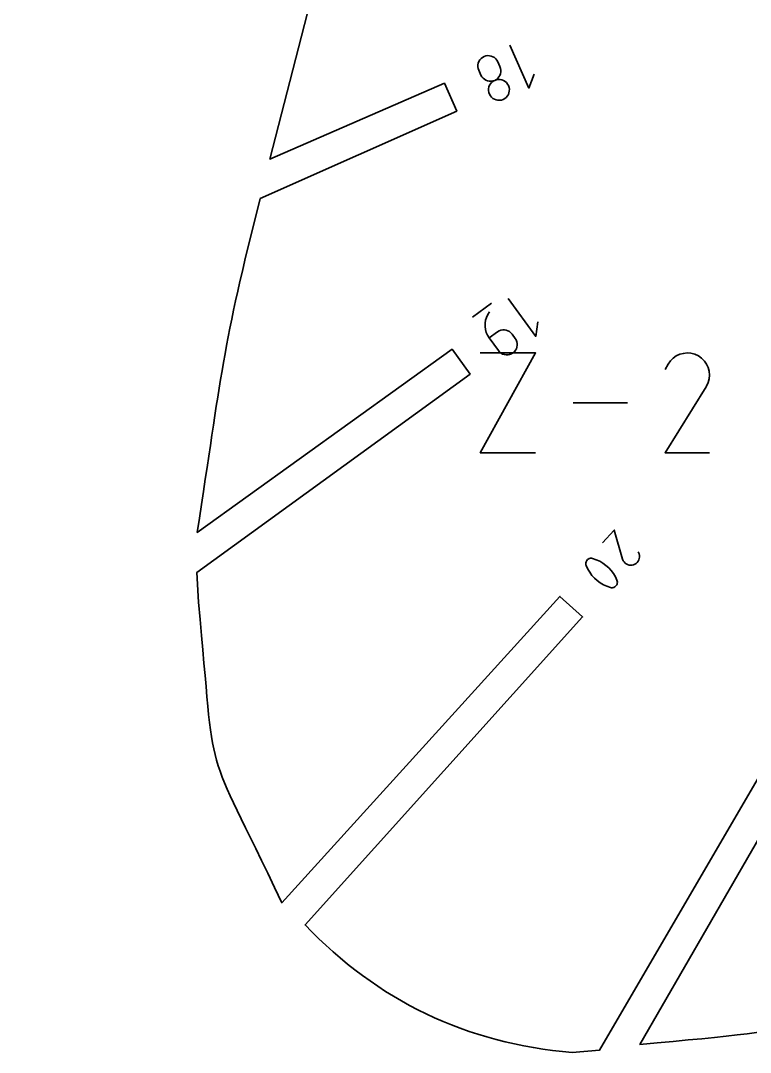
# Model space of a CAD drawing. Header units: centimetres. Extents: x -100 to 52, y -49 to 45.
# Drawn here: x -100.07 to -92.91, y -49.43 to -39.31 of the extents above; entities that cross this region are included whole.
import ezdxf

# ---------------------------------------------------------------- set-up
doc = ezdxf.new("R2010")
doc.units = ezdxf.units.CM
doc.header["$MEASUREMENT"] = 0
doc.layers.add('layer 1', color=7, linetype='Continuous')

msp = doc.modelspace()

# ---------------------------------------------------------------- linework, layer by layer
at = {"layer": 'layer 1', "color": 250, "lineweight": 35}
for points, knots in [([(-98.32449, -45.01341), (-98.14622, -46.89817), (-98.30317, -46.27806), (-97.5075, -47.96253), (-97.5075, -47.96253), (-97.5075, -47.96253), (-94.78033, -44.95611), (-94.78033, -44.95611), (-94.78033, -44.95611), (-94.78033, -44.95611), (-94.55739, -45.15685), (-94.55739, -45.15685), (-94.55739, -45.15685), (-94.55739, -45.15685), (-97.27865, -48.17912), (-97.27865, -48.17912), (-97.27865, -48.17912), (-96.57013, -48.92126), (-95.69741, -49.3459), (-94.65886, -49.42972), (-94.65886, -49.42972), (-94.65886, -49.42972), (-94.3921, -49.40789), (-94.3921, -49.40789), (-94.3921, -49.40789), (-94.3921, -49.40789), (-92.50371, -46.16712), (-92.50371, -46.16712), (-92.50371, -46.16712), (-92.50371, -46.16712), (-92.2439, -46.31712), (-92.2439, -46.31712), (-92.2439, -46.31712), (-92.2439, -46.31712), (-93.9956, -49.35115), (-93.9956, -49.35115), (-93.9956, -49.35115), (-92.11552, -49.18368), (-92.53012, -49.20496), (-90.65973, -48.51938), (-90.65973, -48.51938), (-90.65973, -48.51938), (-89.85176, -46.08125), (-89.85176, -46.08125), (-89.85176, -46.08125), (-89.85176, -46.08125), (-89.56644, -46.17395), (-89.56644, -46.17395), (-89.56644, -46.17395), (-89.56644, -46.17395), (-90.2749, -48.35436), (-90.2749, -48.35436), (-90.2749, -48.35436), (-89.31439, -47.93841), (-88.66828, -47.64273), (-87.72387, -47.19032), (-87.72387, -47.19032), (-87.72387, -47.19032), (-87.54231, -45.60642), (-87.54231, -45.60642), (-87.54231, -45.60642), (-87.54231, -45.60642), (-87.24395, -45.63778), (-87.24395, -45.63778), (-87.24395, -45.63778), (-87.24395, -45.63778), (-87.38781, -47.00646), (-87.38781, -47.00646), (-87.38781, -47.00646), (-87.38781, -47.00646), (-85.45097, -46.10153), (-85.45097, -46.10153), (-85.45097, -46.10153), (-85.45097, -46.10153), (-85.53698, -45.13965), (-85.53698, -45.13965), (-85.53698, -45.13965), (-85.53698, -45.13965), (-85.23863, -45.10829), (-85.23863, -45.10829), (-85.23863, -45.10829), (-85.23863, -45.10829), (-85.1295, -46.1466), (-85.1295, -46.1466), (-85.1295, -46.1466), (-84.36683, -46.36461), (-83.76905, -46.52599), (-83.00022, -46.72081), (-83.00022, -46.72081), (-83.00022, -46.72081), (-83.43476, -45.33492), (-83.43476, -45.33492), (-83.43476, -45.33492), (-83.43476, -45.33492), (-83.14944, -45.24222), (-83.14944, -45.24222), (-83.14944, -45.24222), (-83.14944, -45.24222), (-82.64101, -46.807), (-82.64101, -46.807), (-82.64101, -46.807), (-81.8389, -47.01183), (-80.58423, -47.36363), (-79.81954, -47.49917), (-79.81954, -47.49917), (-79.81954, -47.49917), (-81.01902, -45.39161), (-81.01902, -45.39161), (-81.01902, -45.39161), (-81.01902, -45.39161), (-80.75921, -45.24161), (-80.75921, -45.24161), (-80.75921, -45.24161), (-80.75921, -45.24161), (-79.41775, -47.56509), (-79.41775, -47.56509), (-79.41775, -47.56509), (-77.27215, -47.89839), (-77.9686, -47.86772), (-75.92458, -47.67439), (-75.92458, -47.67439), (-75.92458, -47.67439), (-78.3547, -44.95305), (-78.3547, -44.95305), (-78.3547, -44.95305), (-78.3547, -44.95305), (-78.13176, -44.75231), (-78.13176, -44.75231), (-78.13176, -44.75231), (-78.13176, -44.75231), (-75.57546, -47.59137), (-75.57546, -47.59137), (-75.57546, -47.59137), (-74.98493, -47.35057), (-74.32027, -47.13446), (-73.90704, -46.64128), (-73.90704, -46.64128), (-73.71676, -46.41418), (-73.21806, -45.89179), (-73.14924, -45.63858), (-73.14924, -45.63858), (-73.14924, -45.63858), (-76.44042, -43.22885), (-76.44042, -43.22885), (-76.44042, -43.22885), (-76.44042, -43.22885), (-76.26408, -42.98615), (-76.26408, -42.98615), (-76.26408, -42.98615), (-76.26408, -42.98615), (-73.0784, -45.30068), (-73.0784, -45.30068), (-73.0784, -45.30068), (-72.77369, -44.14972), (-72.65976, -43.50874), (-72.96697, -42.11186), (-72.96697, -42.11186), (-72.96697, -42.11186), (-73.02047, -41.955), (-73.02047, -41.955), (-73.02047, -41.955), (-73.02047, -41.955), (-75.95331, -40.63279), (-75.95331, -40.63279), (-75.95331, -40.63279), (-75.95331, -40.63279), (-75.83129, -40.35873), (-75.83129, -40.35873), (-75.83129, -40.35873), (-75.83129, -40.35873), (-73.18553, -41.53669), (-73.18553, -41.53669), (-73.18553, -41.53669), (-73.67718, -40.1457), (-73.75631, -39.88502), (-74.35716, -38.55421), (-74.35716, -38.55421), (-74.35716, -38.55421), (-76.35113, -38.11504), (-76.35113, -38.11504), (-76.35113, -38.11504), (-76.35113, -38.11504), (-76.28875, -37.8216), (-76.28875, -37.8216), (-76.28875, -37.8216), (-76.28875, -37.8216), (-74.55269, -38.19061), (-74.55269, -38.19061), (-74.55269, -38.19061), (-74.55269, -38.19061), (-75.57954, -35.99833), (-75.57954, -35.99833), (-75.57954, -35.99833), (-75.57954, -35.99833), (-76.83713, -35.98333), (-76.83713, -35.98333), (-76.83713, -35.98333), (-76.83713, -35.98333), (-76.83713, -35.68333), (-76.83713, -35.68333), (-76.83713, -35.68333), (-76.83713, -35.68333), (-75.75262, -35.68333), (-75.75262, -35.68333), (-75.75262, -35.68333), (-76.21647, -34.65628), (-76.18662, -35.11856), (-75.809, -33.75842), (-75.809, -33.75842), (-75.809, -33.75842), (-76.94734, -33.98504), (-76.94734, -33.98504), (-76.94734, -33.98504), (-76.94734, -33.98504), (-77.00971, -33.6916), (-77.00971, -33.6916), (-77.00971, -33.6916), (-77.00971, -33.6916), (-75.72437, -33.41839), (-75.72437, -33.41839), (-75.72437, -33.41839), (-75.72437, -33.41839), (-75.10471, -31.00086), (-75.10471, -31.00086), (-75.10471, -31.00086), (-75.10471, -31.00086), (-76.8151, -31.74595), (-76.8151, -31.74595), (-76.8151, -31.74595), (-76.8151, -31.74595), (-76.93712, -31.47189), (-76.93712, -31.47189), (-76.93712, -31.47189), (-76.93712, -31.47189), (-75.00914, -30.61349), (-75.00914, -30.61349), (-75.00914, -30.61349), (-74.6369, -29.15991), (-74.62801, -28.87267), (-74.39184, -27.33879), (-74.39184, -27.33879), (-74.39184, -27.33879), (-76.89022, -29.13542), (-76.89022, -29.13542), (-76.89022, -29.13542), (-76.89022, -29.13542), (-77.06656, -28.89272), (-77.06656, -28.89272), (-77.06656, -28.89272), (-77.06656, -28.89272), (-74.38786, -26.94653), (-74.38786, -26.94653), (-74.38786, -26.94653), (-74.4967, -24.97972), (-74.46262, -25.30984), (-75.22108, -23.70413), (-75.22108, -23.70413), (-75.22108, -23.70413), (-77.94826, -26.71055), (-77.94826, -26.71055), (-77.94826, -26.71055), (-77.94826, -26.71055), (-78.1712, -26.50981), (-78.1712, -26.50981), (-78.1712, -26.50981), (-78.1712, -26.50981), (-75.44994, -23.48754), (-75.44994, -23.48754), (-75.44994, -23.48754), (-76.15839, -22.7454), (-77.03124, -22.32075), (-78.06972, -22.23694), (-78.06972, -22.23694), (-78.06972, -22.23694), (-78.33649, -22.25877), (-78.33649, -22.25877), (-78.33649, -22.25877), (-78.33649, -22.25877), (-80.22487, -25.49954), (-80.22487, -25.49954), (-80.22487, -25.49954), (-80.22487, -25.49954), (-80.48468, -25.34954), (-80.48468, -25.34954), (-80.48468, -25.34954), (-80.48468, -25.34954), (-78.73298, -22.31551), (-78.73298, -22.31551), (-78.73298, -22.31551), (-80.61306, -22.48298), (-80.19846, -22.4617), (-82.06885, -23.14728), (-82.06885, -23.14728), (-82.06885, -23.14728), (-82.87682, -25.58541), (-82.87682, -25.58541), (-82.87682, -25.58541), (-82.87682, -25.58541), (-83.16214, -25.4927), (-83.16214, -25.4927), (-83.16214, -25.4927), (-83.16214, -25.4927), (-82.45368, -23.31229), (-82.45368, -23.31229), (-82.45368, -23.31229), (-83.41412, -23.72822), (-84.06036, -24.02396), (-85.00471, -24.47633), (-85.00471, -24.47633), (-85.00471, -24.47633), (-85.18627, -26.06024), (-85.18627, -26.06024), (-85.18627, -26.06024), (-85.18627, -26.06024), (-85.48463, -26.02889), (-85.48463, -26.02889), (-85.48463, -26.02889), (-85.48463, -26.02889), (-85.34077, -24.6602), (-85.34077, -24.6602), (-85.34077, -24.6602), (-85.34077, -24.6602), (-87.27761, -25.56512), (-87.27761, -25.56512), (-87.27761, -25.56512), (-87.27761, -25.56512), (-87.1916, -26.52701), (-87.1916, -26.52701), (-87.1916, -26.52701), (-87.1916, -26.52701), (-87.48996, -26.55837), (-87.48996, -26.55837), (-87.48996, -26.55837), (-87.48996, -26.55837), (-87.59909, -25.52006), (-87.59909, -25.52006), (-87.59909, -25.52006), (-88.36174, -25.30205), (-88.95954, -25.14067), (-89.72836, -24.94585), (-89.72836, -24.94585), (-89.72836, -24.94585), (-89.29382, -26.33174), (-89.29382, -26.33174), (-89.29382, -26.33174), (-89.29382, -26.33174), (-89.57914, -26.42444), (-89.57914, -26.42444), (-89.57914, -26.42444), (-89.57914, -26.42444), (-90.08757, -24.85966), (-90.08757, -24.85966), (-90.08757, -24.85966), (-90.88961, -24.65484), (-92.14445, -24.30299), (-92.90904, -24.16749), (-92.90904, -24.16749), (-92.90904, -24.16749), (-91.70956, -26.27505), (-91.70956, -26.27505), (-91.70956, -26.27505), (-91.70956, -26.27505), (-91.96937, -26.42505), (-91.96937, -26.42505), (-91.96937, -26.42505), (-91.96937, -26.42505), (-93.31083, -24.10156), (-93.31083, -24.10156), (-93.31083, -24.10156), (-95.45642, -23.76828), (-94.75998, -23.79894), (-96.804, -23.99227), (-96.804, -23.99227), (-96.804, -23.99227), (-94.37388, -26.7136), (-94.37388, -26.7136), (-94.37388, -26.7136), (-94.37388, -26.7136), (-94.59683, -26.91434), (-94.59683, -26.91434), (-94.59683, -26.91434), (-94.59683, -26.91434), (-97.15312, -24.07529), (-97.15312, -24.07529), (-97.15312, -24.07529), (-97.74366, -24.31608), (-98.40831, -24.5322), (-98.82154, -25.02538), (-98.82154, -25.02538), (-99.01181, -25.25246), (-99.51055, -25.77489), (-99.57934, -26.02808), (-99.57934, -26.02808), (-99.57934, -26.02808), (-96.28816, -28.4378), (-96.28816, -28.4378), (-96.28816, -28.4378), (-96.28816, -28.4378), (-96.4645, -28.68051), (-96.4645, -28.68051), (-96.4645, -28.68051), (-96.4645, -28.68051), (-99.65018, -26.36598), (-99.65018, -26.36598), (-99.65018, -26.36598), (-99.95492, -27.51701), (-100.06881, -28.15778), (-99.76161, -29.5548), (-99.76161, -29.5548), (-99.76161, -29.5548), (-99.70812, -29.71166), (-99.70812, -29.71166), (-99.70812, -29.71166), (-99.70812, -29.71166), (-96.77528, -31.03386), (-96.77528, -31.03386), (-96.77528, -31.03386), (-96.77528, -31.03386), (-96.8973, -31.30793), (-96.8973, -31.30793), (-96.8973, -31.30793), (-96.8973, -31.30793), (-99.54305, -30.12996), (-99.54305, -30.12996), (-99.54305, -30.12996), (-99.0514, -31.52096), (-98.97227, -31.78163), (-98.37142, -33.11245), (-98.37142, -33.11245), (-98.37142, -33.11245), (-96.37745, -33.55161), (-96.37745, -33.55161), (-96.37745, -33.55161), (-96.37745, -33.55161), (-96.43983, -33.84506), (-96.43983, -33.84506), (-96.43983, -33.84506), (-96.43983, -33.84506), (-98.17589, -33.47605), (-98.17589, -33.47605), (-98.17589, -33.47605), (-98.17589, -33.47605), (-97.14905, -35.66833), (-97.14905, -35.66833), (-97.14905, -35.66833), (-97.14905, -35.66833), (-95.89145, -35.68333), (-95.89145, -35.68333), (-95.89145, -35.68333), (-95.89145, -35.68333), (-95.89145, -35.98333), (-95.89145, -35.98333), (-95.89145, -35.98333), (-95.89145, -35.98333), (-96.97597, -35.98333), (-96.97597, -35.98333), (-96.97597, -35.98333), (-96.5121, -37.01038), (-96.54196, -36.5481), (-96.91958, -37.90824), (-96.91958, -37.90824), (-96.91958, -37.90824), (-95.78124, -37.68161), (-95.78124, -37.68161), (-95.78124, -37.68161), (-95.78124, -37.68161), (-95.71887, -37.97506), (-95.71887, -37.97506), (-95.71887, -37.97506), (-95.71887, -37.97506), (-97.00422, -38.24827), (-97.00422, -38.24827), (-97.00422, -38.24827), (-97.00422, -38.24827), (-97.62387, -40.6658), (-97.62387, -40.6658), (-97.62387, -40.6658), (-97.62387, -40.6658), (-95.91348, -39.9207), (-95.91348, -39.9207), (-95.91348, -39.9207), (-95.91348, -39.9207), (-95.79146, -40.19477), (-95.79146, -40.19477), (-95.79146, -40.19477), (-95.79146, -40.19477), (-97.71944, -41.05316), (-97.71944, -41.05316), (-97.71944, -41.05316), (-98.09169, -42.50674), (-98.10057, -42.79398), (-98.33674, -44.32787), (-98.33674, -44.32787), (-98.33674, -44.32787), (-95.83837, -42.53124), (-95.83837, -42.53124), (-95.83837, -42.53124), (-95.83837, -42.53124), (-95.66203, -42.77394), (-95.66203, -42.77394), (-95.66203, -42.77394), (-95.66203, -42.77394), (-98.34072, -44.72012), (-98.34072, -44.72012), (-98.34072, -44.72012), (-98.34072, -44.72012), (-98.32449, -45.01341), (-98.32449, -45.01341)], [0, 0, 0, 0, 0.0078125, 0.0078125, 0.0078125, 0.0078125, 0.015625, 0.015625, 0.015625, 0.015625, 0.0234375, 0.0234375, 0.0234375, 0.0234375, 0.03125, 0.03125, 0.03125, 0.03125, 0.0390625, 0.0390625, 0.0390625, 0.0390625, 0.046875, 0.046875, 0.046875, 0.046875, 0.0546875, 0.0546875, 0.0546875, 0.0546875, 0.0625, 0.0625, 0.0625, 0.0625, 0.0703125, 0.0703125, 0.0703125, 0.0703125, 0.078125, 0.078125, 0.078125, 0.078125, 0.0859375, 0.0859375, 0.0859375, 0.0859375, 0.09375, 0.09375, 0.09375, 0.09375, 0.1015625, 0.1015625, 0.1015625, 0.1015625, 0.109375, 0.109375, 0.109375, 0.109375, 0.1171875, 0.1171875, 0.1171875, 0.1171875, 0.125, 0.125, 0.125, 0.125, 0.1328125, 0.1328125, 0.1328125, 0.1328125, 0.140625, 0.140625, 0.140625, 0.140625, 0.1484375, 0.1484375, 0.1484375, 0.1484375, 0.15625, 0.15625, 0.15625, 0.15625, 0.1640625, 0.1640625, 0.1640625, 0.1640625, 0.171875, 0.171875, 0.171875, 0.171875, 0.1796875, 0.1796875, 0.1796875, 0.1796875, 0.1875, 0.1875, 0.1875, 0.1875, 0.1953125, 0.1953125, 0.1953125, 0.1953125, 0.203125, 0.203125, 0.203125, 0.203125, 0.2109375, 0.2109375, 0.2109375, 0.2109375, 0.21875, 0.21875, 0.21875, 0.21875, 0.2265625, 0.2265625, 0.2265625, 0.2265625, 0.234375, 0.234375, 0.234375, 0.234375, 0.2421875, 0.2421875, 0.2421875, 0.2421875, 0.25, 0.25, 0.25, 0.25, 0.2578125, 0.2578125, 0.2578125, 0.2578125, 0.265625, 0.265625, 0.265625, 0.265625, 0.2734375, 0.2734375, 0.2734375, 0.2734375, 0.28125, 0.28125, 0.28125, 0.28125, 0.2890625, 0.2890625, 0.2890625, 0.2890625, 0.296875, 0.296875, 0.296875, 0.296875, 0.3046875, 0.3046875, 0.3046875, 0.3046875, 0.3125, 0.3125, 0.3125, 0.3125, 0.3203125, 0.3203125, 0.3203125, 0.3203125, 0.328125, 0.328125, 0.328125, 0.328125, 0.3359375, 0.3359375, 0.3359375, 0.3359375, 0.34375, 0.34375, 0.34375, 0.34375, 0.3515625, 0.3515625, 0.3515625, 0.3515625, 0.359375, 0.359375, 0.359375, 0.359375, 0.3671875, 0.3671875, 0.3671875, 0.3671875, 0.375, 0.375, 0.375, 0.375, 0.3828125, 0.3828125, 0.3828125, 0.3828125, 0.390625, 0.390625, 0.390625, 0.390625, 0.3984375, 0.3984375, 0.3984375, 0.3984375, 0.40625, 0.40625, 0.40625, 0.40625, 0.4140625, 0.4140625, 0.4140625, 0.4140625, 0.421875, 0.421875, 0.421875, 0.421875, 0.4296875, 0.4296875, 0.4296875, 0.4296875, 0.4375, 0.4375, 0.4375, 0.4375, 0.4453125, 0.4453125, 0.4453125, 0.4453125, 0.453125, 0.453125, 0.453125, 0.453125, 0.4609375, 0.4609375, 0.4609375, 0.4609375, 0.46875, 0.46875, 0.46875, 0.46875, 0.4765625, 0.4765625, 0.4765625, 0.4765625, 0.484375, 0.484375, 0.484375, 0.484375, 0.4921875, 0.4921875, 0.4921875, 0.4921875, 0.5, 0.5, 0.5, 0.5, 0.5078125, 0.5078125, 0.5078125, 0.5078125, 0.515625, 0.515625, 0.515625, 0.515625, 0.5234375, 0.5234375, 0.5234375, 0.5234375, 0.53125, 0.53125, 0.53125, 0.53125, 0.5390625, 0.5390625, 0.5390625, 0.5390625, 0.546875, 0.546875, 0.546875, 0.546875, 0.5546875, 0.5546875, 0.5546875, 0.5546875, 0.5625, 0.5625, 0.5625, 0.5625, 0.5703125, 0.5703125, 0.5703125, 0.5703125, 0.578125, 0.578125, 0.578125, 0.578125, 0.5859375, 0.5859375, 0.5859375, 0.5859375, 0.59375, 0.59375, 0.59375, 0.59375, 0.6015625, 0.6015625, 0.6015625, 0.6015625, 0.609375, 0.609375, 0.609375, 0.609375, 0.6171875, 0.6171875, 0.6171875, 0.6171875, 0.625, 0.625, 0.625, 0.625, 0.6328125, 0.6328125, 0.6328125, 0.6328125, 0.640625, 0.640625, 0.640625, 0.640625, 0.6484375, 0.6484375, 0.6484375, 0.6484375, 0.65625, 0.65625, 0.65625, 0.65625, 0.6640625, 0.6640625, 0.6640625, 0.6640625, 0.671875, 0.671875, 0.671875, 0.671875, 0.6796875, 0.6796875, 0.6796875, 0.6796875, 0.6875, 0.6875, 0.6875, 0.6875, 0.6953125, 0.6953125, 0.6953125, 0.6953125, 0.703125, 0.703125, 0.703125, 0.703125, 0.7109375, 0.7109375, 0.7109375, 0.7109375, 0.71875, 0.71875, 0.71875, 0.71875, 0.7265625, 0.7265625, 0.7265625, 0.7265625, 0.734375, 0.734375, 0.734375, 0.734375, 0.7421875, 0.7421875, 0.7421875, 0.7421875, 0.75, 0.75, 0.75, 0.75, 0.7578125, 0.7578125, 0.7578125, 0.7578125, 0.765625, 0.765625, 0.765625, 0.765625, 0.7734375, 0.7734375, 0.7734375, 0.7734375, 0.78125, 0.78125, 0.78125, 0.78125, 0.7890625, 0.7890625, 0.7890625, 0.7890625, 0.796875, 0.796875, 0.796875, 0.796875, 0.8046875, 0.8046875, 0.8046875, 0.8046875, 0.8125, 0.8125, 0.8125, 0.8125, 0.8203125, 0.8203125, 0.8203125, 0.8203125, 0.828125, 0.828125, 0.828125, 0.828125, 0.8359375, 0.8359375, 0.8359375, 0.8359375, 0.84375, 0.84375, 0.84375, 0.84375, 0.8515625, 0.8515625, 0.8515625, 0.8515625, 0.859375, 0.859375, 0.859375, 0.859375, 0.8671875, 0.8671875, 0.8671875, 0.8671875, 0.875, 0.875, 0.875, 0.875, 0.8828125, 0.8828125, 0.8828125, 0.8828125, 0.890625, 0.890625, 0.890625, 0.890625, 0.8984375, 0.8984375, 0.8984375, 0.8984375, 0.90625, 0.90625, 0.90625, 0.90625, 0.9140625, 0.9140625, 0.9140625, 0.9140625, 0.921875, 0.921875, 0.921875, 0.921875, 0.9296875, 0.9296875, 0.9296875, 0.9296875, 0.9375, 0.9375, 0.9375, 0.9375, 0.9453125, 0.9453125, 0.9453125, 0.9453125, 0.953125, 0.953125, 0.953125, 0.953125, 0.9609375, 0.9609375, 0.9609375, 0.9609375, 0.96875, 0.96875, 0.96875, 0.96875, 0.9765625, 0.9765625, 0.9765625, 0.9765625, 0.984375, 0.984375, 0.984375, 0.984375, 1, 1, 1, 1]), ([(-95.27239, -39.54721), (-95.27239, -39.54721), (-95.08492, -39.96826), (-95.08492, -39.96826), (-95.08492, -39.96826), (-95.08492, -39.96826), (-95.033, -39.83296), (-95.033, -39.83296)], [0, 0, 0, 0, 0.33333333, 0.33333333, 0.33333333, 0.33333333, 1, 1, 1, 1]), ([(-95.38871, -39.71086), (-95.38871, -39.71086), (-95.3977, -39.69472), (-95.3977, -39.69472), (-95.3977, -39.69472), (-95.3977, -39.69472), (-95.40909, -39.68084), (-95.40909, -39.68084), (-95.40909, -39.68084), (-95.40909, -39.68084), (-95.4225, -39.66938), (-95.4225, -39.66938), (-95.4225, -39.66938), (-95.4225, -39.66938), (-95.43753, -39.66046), (-95.43753, -39.66046), (-95.43753, -39.66046), (-95.43753, -39.66046), (-95.45381, -39.65424), (-95.45381, -39.65424), (-95.45381, -39.65424), (-95.45381, -39.65424), (-95.47096, -39.65085), (-95.47096, -39.65085), (-95.47096, -39.65085), (-95.47096, -39.65085), (-95.48859, -39.65044), (-95.48859, -39.65044), (-95.48859, -39.65044), (-95.48859, -39.65044), (-95.50633, -39.65315), (-95.50633, -39.65315), (-95.50633, -39.65315), (-95.50633, -39.65315), (-95.52378, -39.65912), (-95.52378, -39.65912), (-95.52378, -39.65912), (-95.52378, -39.65912), (-95.53989, -39.66809), (-95.53989, -39.66809), (-95.53989, -39.66809), (-95.53989, -39.66809), (-95.55377, -39.67946), (-95.55377, -39.67946), (-95.55377, -39.67946), (-95.55377, -39.67946), (-95.56526, -39.69283), (-95.56526, -39.69283), (-95.56526, -39.69283), (-95.56526, -39.69283), (-95.57422, -39.70784), (-95.57422, -39.70784), (-95.57422, -39.70784), (-95.57422, -39.70784), (-95.58049, -39.72411), (-95.58049, -39.72411), (-95.58049, -39.72411), (-95.58049, -39.72411), (-95.58392, -39.74125), (-95.58392, -39.74125), (-95.58392, -39.74125), (-95.58392, -39.74125), (-95.58437, -39.75888), (-95.58437, -39.75888), (-95.58437, -39.75888), (-95.58437, -39.75888), (-95.58168, -39.77663), (-95.58168, -39.77663), (-95.58168, -39.77663), (-95.58168, -39.77663), (-95.57571, -39.79412), (-95.57571, -39.79412), (-95.57571, -39.79412), (-95.57571, -39.79412), (-95.55497, -39.84069), (-95.55497, -39.84069), (-95.55497, -39.84069), (-95.55497, -39.84069), (-95.54597, -39.85684), (-95.54597, -39.85684), (-95.54597, -39.85684), (-95.54597, -39.85684), (-95.53457, -39.87074), (-95.53457, -39.87074), (-95.53457, -39.87074), (-95.53457, -39.87074), (-95.52116, -39.88224), (-95.52116, -39.88224), (-95.52116, -39.88224), (-95.52116, -39.88224), (-95.50611, -39.89119), (-95.50611, -39.89119), (-95.50611, -39.89119), (-95.50611, -39.89119), (-95.48981, -39.89746), (-95.48981, -39.89746), (-95.48981, -39.89746), (-95.48981, -39.89746), (-95.47264, -39.90088), (-95.47264, -39.90088), (-95.47264, -39.90088), (-95.47264, -39.90088), (-95.455, -39.90133), (-95.455, -39.90133), (-95.455, -39.90133), (-95.455, -39.90133), (-95.43725, -39.89864), (-95.43725, -39.89864), (-95.43725, -39.89864), (-95.43725, -39.89864), (-95.41979, -39.89267), (-95.41979, -39.89267), (-95.41979, -39.89267), (-95.41979, -39.89267), (-95.40368, -39.88369), (-95.40368, -39.88369), (-95.40368, -39.88369), (-95.40368, -39.88369), (-95.3898, -39.8723), (-95.3898, -39.8723), (-95.3898, -39.8723), (-95.3898, -39.8723), (-95.37833, -39.85888), (-95.37833, -39.85888), (-95.37833, -39.85888), (-95.37833, -39.85888), (-95.36939, -39.84383), (-95.36939, -39.84383), (-95.36939, -39.84383), (-95.36939, -39.84383), (-95.36314, -39.82753), (-95.36314, -39.82753), (-95.36314, -39.82753), (-95.36314, -39.82753), (-95.35972, -39.81035), (-95.35972, -39.81035), (-95.35972, -39.81035), (-95.35972, -39.81035), (-95.35929, -39.79269), (-95.35929, -39.79269), (-95.35929, -39.79269), (-95.35929, -39.79269), (-95.36199, -39.77492), (-95.36199, -39.77492), (-95.36199, -39.77492), (-95.36199, -39.77492), (-95.36797, -39.75744), (-95.36797, -39.75744), (-95.36797, -39.75744), (-95.36797, -39.75744), (-95.38871, -39.71086), (-95.38871, -39.71086)], [0, 0, 0, 0, 0.02564103, 0.02564103, 0.02564103, 0.02564103, 0.05128205, 0.05128205, 0.05128205, 0.05128205, 0.07692308, 0.07692308, 0.07692308, 0.07692308, 0.1025641, 0.1025641, 0.1025641, 0.1025641, 0.12820513, 0.12820513, 0.12820513, 0.12820513, 0.15384615, 0.15384615, 0.15384615, 0.15384615, 0.17948718, 0.17948718, 0.17948718, 0.17948718, 0.20512821, 0.20512821, 0.20512821, 0.20512821, 0.23076923, 0.23076923, 0.23076923, 0.23076923, 0.25641026, 0.25641026, 0.25641026, 0.25641026, 0.28205128, 0.28205128, 0.28205128, 0.28205128, 0.30769231, 0.30769231, 0.30769231, 0.30769231, 0.33333333, 0.33333333, 0.33333333, 0.33333333, 0.35897436, 0.35897436, 0.35897436, 0.35897436, 0.38461538, 0.38461538, 0.38461538, 0.38461538, 0.41025641, 0.41025641, 0.41025641, 0.41025641, 0.43589744, 0.43589744, 0.43589744, 0.43589744, 0.46153846, 0.46153846, 0.46153846, 0.46153846, 0.48717949, 0.48717949, 0.48717949, 0.48717949, 0.51282051, 0.51282051, 0.51282051, 0.51282051, 0.53846154, 0.53846154, 0.53846154, 0.53846154, 0.56410256, 0.56410256, 0.56410256, 0.56410256, 0.58974359, 0.58974359, 0.58974359, 0.58974359, 0.61538462, 0.61538462, 0.61538462, 0.61538462, 0.64102564, 0.64102564, 0.64102564, 0.64102564, 0.66666667, 0.66666667, 0.66666667, 0.66666667, 0.69230769, 0.69230769, 0.69230769, 0.69230769, 0.71794872, 0.71794872, 0.71794872, 0.71794872, 0.74358974, 0.74358974, 0.74358974, 0.74358974, 0.76923077, 0.76923077, 0.76923077, 0.76923077, 0.79487179, 0.79487179, 0.79487179, 0.79487179, 0.82051282, 0.82051282, 0.82051282, 0.82051282, 0.84615385, 0.84615385, 0.84615385, 0.84615385, 0.87179487, 0.87179487, 0.87179487, 0.87179487, 0.8974359, 0.8974359, 0.8974359, 0.8974359, 0.92307692, 0.92307692, 0.92307692, 0.92307692, 0.94871795, 0.94871795, 0.94871795, 0.94871795, 1, 1, 1, 1]), ([(-95.4716, -40.02793), (-95.4716, -40.02793), (-95.46264, -40.044), (-95.46264, -40.044), (-95.46264, -40.044), (-95.46264, -40.044), (-95.45127, -40.05784), (-95.45127, -40.05784), (-95.45127, -40.05784), (-95.45127, -40.05784), (-95.43787, -40.0693), (-95.43787, -40.0693), (-95.43787, -40.0693), (-95.43787, -40.0693), (-95.42284, -40.07822), (-95.42284, -40.07822), (-95.42284, -40.07822), (-95.42284, -40.07822), (-95.40655, -40.08447), (-95.40655, -40.08447), (-95.40655, -40.08447), (-95.40655, -40.08447), (-95.38939, -40.08789), (-95.38939, -40.08789), (-95.38939, -40.08789), (-95.38939, -40.08789), (-95.37174, -40.08833), (-95.37174, -40.08833), (-95.37174, -40.08833), (-95.37174, -40.08833), (-95.35399, -40.08564), (-95.35399, -40.08564), (-95.35399, -40.08564), (-95.35399, -40.08564), (-95.33653, -40.07967), (-95.33653, -40.07967), (-95.33653, -40.07967), (-95.33653, -40.07967), (-95.32042, -40.07069), (-95.32042, -40.07069), (-95.32042, -40.07069), (-95.32042, -40.07069), (-95.30655, -40.0593), (-95.30655, -40.0593), (-95.30655, -40.0593), (-95.30655, -40.0593), (-95.29506, -40.04589), (-95.29506, -40.04589), (-95.29506, -40.04589), (-95.29506, -40.04589), (-95.28612, -40.03085), (-95.28612, -40.03085), (-95.28612, -40.03085), (-95.28612, -40.03085), (-95.27986, -40.01457), (-95.27986, -40.01457), (-95.27986, -40.01457), (-95.27986, -40.01457), (-95.27643, -39.99742), (-95.27643, -39.99742), (-95.27643, -39.99742), (-95.27643, -39.99742), (-95.27598, -39.9798), (-95.27598, -39.9798), (-95.27598, -39.9798), (-95.27598, -39.9798), (-95.27866, -39.96209), (-95.27866, -39.96209), (-95.27866, -39.96209), (-95.27866, -39.96209), (-95.2846, -39.94467), (-95.2846, -39.94467), (-95.2846, -39.94467), (-95.2846, -39.94467), (-95.2936, -39.92853), (-95.2936, -39.92853), (-95.2936, -39.92853), (-95.2936, -39.92853), (-95.305, -39.91463), (-95.305, -39.91463), (-95.305, -39.91463), (-95.305, -39.91463), (-95.31842, -39.90313), (-95.31842, -39.90313), (-95.31842, -39.90313), (-95.31842, -39.90313), (-95.33348, -39.89417), (-95.33348, -39.89417), (-95.33348, -39.89417), (-95.33348, -39.89417), (-95.34978, -39.8879), (-95.34978, -39.8879), (-95.34978, -39.8879), (-95.34978, -39.8879), (-95.36695, -39.88447), (-95.36695, -39.88447), (-95.36695, -39.88447), (-95.36695, -39.88447), (-95.3846, -39.88402), (-95.3846, -39.88402), (-95.3846, -39.88402), (-95.3846, -39.88402), (-95.40234, -39.88671), (-95.40234, -39.88671), (-95.40234, -39.88671), (-95.40234, -39.88671), (-95.41979, -39.89267), (-95.41979, -39.89267), (-95.41979, -39.89267), (-95.41979, -39.89267), (-95.4359, -39.90165), (-95.4359, -39.90165), (-95.4359, -39.90165), (-95.4359, -39.90165), (-95.44977, -39.91304), (-95.44977, -39.91304), (-95.44977, -39.91304), (-95.44977, -39.91304), (-95.46125, -39.92645), (-95.46125, -39.92645), (-95.46125, -39.92645), (-95.46125, -39.92645), (-95.47018, -39.94151), (-95.47018, -39.94151), (-95.47018, -39.94151), (-95.47018, -39.94151), (-95.47643, -39.95782), (-95.47643, -39.95782), (-95.47643, -39.95782), (-95.47643, -39.95782), (-95.47985, -39.975), (-95.47985, -39.975), (-95.47985, -39.975), (-95.47985, -39.975), (-95.48028, -39.99267), (-95.48028, -39.99267), (-95.48028, -39.99267), (-95.48028, -39.99267), (-95.47758, -40.01044), (-95.47758, -40.01044), (-95.47758, -40.01044), (-95.47758, -40.01044), (-95.4716, -40.02793), (-95.4716, -40.02793)], [0, 0, 0, 0, 0.02702703, 0.02702703, 0.02702703, 0.02702703, 0.05405405, 0.05405405, 0.05405405, 0.05405405, 0.08108108, 0.08108108, 0.08108108, 0.08108108, 0.10810811, 0.10810811, 0.10810811, 0.10810811, 0.13513514, 0.13513514, 0.13513514, 0.13513514, 0.16216216, 0.16216216, 0.16216216, 0.16216216, 0.18918919, 0.18918919, 0.18918919, 0.18918919, 0.21621622, 0.21621622, 0.21621622, 0.21621622, 0.24324324, 0.24324324, 0.24324324, 0.24324324, 0.27027027, 0.27027027, 0.27027027, 0.27027027, 0.2972973, 0.2972973, 0.2972973, 0.2972973, 0.32432432, 0.32432432, 0.32432432, 0.32432432, 0.35135135, 0.35135135, 0.35135135, 0.35135135, 0.37837838, 0.37837838, 0.37837838, 0.37837838, 0.40540541, 0.40540541, 0.40540541, 0.40540541, 0.43243243, 0.43243243, 0.43243243, 0.43243243, 0.45945946, 0.45945946, 0.45945946, 0.45945946, 0.48648649, 0.48648649, 0.48648649, 0.48648649, 0.51351351, 0.51351351, 0.51351351, 0.51351351, 0.54054054, 0.54054054, 0.54054054, 0.54054054, 0.56756757, 0.56756757, 0.56756757, 0.56756757, 0.59459459, 0.59459459, 0.59459459, 0.59459459, 0.62162162, 0.62162162, 0.62162162, 0.62162162, 0.64864865, 0.64864865, 0.64864865, 0.64864865, 0.67567568, 0.67567568, 0.67567568, 0.67567568, 0.7027027, 0.7027027, 0.7027027, 0.7027027, 0.72972973, 0.72972973, 0.72972973, 0.72972973, 0.75675676, 0.75675676, 0.75675676, 0.75675676, 0.78378378, 0.78378378, 0.78378378, 0.78378378, 0.81081081, 0.81081081, 0.81081081, 0.81081081, 0.83783784, 0.83783784, 0.83783784, 0.83783784, 0.86486486, 0.86486486, 0.86486486, 0.86486486, 0.89189189, 0.89189189, 0.89189189, 0.89189189, 0.91891892, 0.91891892, 0.91891892, 0.91891892, 0.94594595, 0.94594595, 0.94594595, 0.94594595, 1, 1, 1, 1]), ([(-95.28894, -42.03261), (-95.28894, -42.03261), (-95.01803, -42.40549), (-95.01803, -42.40549), (-95.01803, -42.40549), (-95.01803, -42.40549), (-94.99538, -42.26234), (-94.99538, -42.26234)], [0, 0, 0, 0, 0.33333333, 0.33333333, 0.33333333, 0.33333333, 1, 1, 1, 1]), ([(-95.4701, -42.16423), (-95.4701, -42.16423), (-95.48737, -42.19026), (-95.48737, -42.19026), (-95.48737, -42.19026), (-95.48737, -42.19026), (-95.50044, -42.21798), (-95.50044, -42.21798), (-95.50044, -42.21798), (-95.50044, -42.21798), (-95.5093, -42.24692), (-95.5093, -42.24692), (-95.5093, -42.24692), (-95.5093, -42.24692), (-95.51396, -42.27662), (-95.51396, -42.27662), (-95.51396, -42.27662), (-95.51396, -42.27662), (-95.51441, -42.3066), (-95.51441, -42.3066), (-95.51441, -42.3066), (-95.51441, -42.3066), (-95.51064, -42.33641), (-95.51064, -42.33641), (-95.51064, -42.33641), (-95.51064, -42.33641), (-95.50266, -42.36558), (-95.50266, -42.36558), (-95.50266, -42.36558), (-95.50266, -42.36558), (-95.49045, -42.39363), (-95.49045, -42.39363), (-95.49045, -42.39363), (-95.49045, -42.39363), (-95.47402, -42.4201), (-95.47402, -42.4201), (-95.47402, -42.4201), (-95.47402, -42.4201), (-95.38367, -42.54446), (-95.38367, -42.54446), (-95.38367, -42.54446), (-95.38367, -42.54446), (-95.37152, -42.55838), (-95.37152, -42.55838), (-95.37152, -42.55838), (-95.37152, -42.55838), (-95.35748, -42.56961), (-95.35748, -42.56961), (-95.35748, -42.56961), (-95.35748, -42.56961), (-95.34198, -42.57808), (-95.34198, -42.57808), (-95.34198, -42.57808), (-95.34198, -42.57808), (-95.3254, -42.58372), (-95.3254, -42.58372), (-95.3254, -42.58372), (-95.3254, -42.58372), (-95.30816, -42.58647), (-95.30816, -42.58647), (-95.30816, -42.58647), (-95.30816, -42.58647), (-95.29066, -42.58626), (-95.29066, -42.58626), (-95.29066, -42.58626), (-95.29066, -42.58626), (-95.2733, -42.58302), (-95.2733, -42.58302), (-95.2733, -42.58302), (-95.2733, -42.58302), (-95.25649, -42.5767), (-95.25649, -42.5767), (-95.25649, -42.5767), (-95.25649, -42.5767), (-95.24062, -42.56722), (-95.24062, -42.56722), (-95.24062, -42.56722), (-95.24062, -42.56722), (-95.22673, -42.55508), (-95.22673, -42.55508), (-95.22673, -42.55508), (-95.22673, -42.55508), (-95.21554, -42.54106), (-95.21554, -42.54106), (-95.21554, -42.54106), (-95.21554, -42.54106), (-95.2071, -42.52555), (-95.2071, -42.52555), (-95.2071, -42.52555), (-95.2071, -42.52555), (-95.20149, -42.50897), (-95.20149, -42.50897), (-95.20149, -42.50897), (-95.20149, -42.50897), (-95.19876, -42.49172), (-95.19876, -42.49172), (-95.19876, -42.49172), (-95.19876, -42.49172), (-95.199, -42.4742), (-95.199, -42.4742), (-95.199, -42.4742), (-95.199, -42.4742), (-95.20225, -42.45683), (-95.20225, -42.45683), (-95.20225, -42.45683), (-95.20225, -42.45683), (-95.20858, -42.44001), (-95.20858, -42.44001), (-95.20858, -42.44001), (-95.20858, -42.44001), (-95.21807, -42.42414), (-95.21807, -42.42414), (-95.21807, -42.42414), (-95.21807, -42.42414), (-95.24819, -42.38268), (-95.24819, -42.38268), (-95.24819, -42.38268), (-95.24819, -42.38268), (-95.26035, -42.36875), (-95.26035, -42.36875), (-95.26035, -42.36875), (-95.26035, -42.36875), (-95.27439, -42.35753), (-95.27439, -42.35753), (-95.27439, -42.35753), (-95.27439, -42.35753), (-95.2899, -42.34908), (-95.2899, -42.34908), (-95.2899, -42.34908), (-95.2899, -42.34908), (-95.30649, -42.34345), (-95.30649, -42.34345), (-95.30649, -42.34345), (-95.30649, -42.34345), (-95.32374, -42.34071), (-95.32374, -42.34071), (-95.32374, -42.34071), (-95.32374, -42.34071), (-95.34124, -42.34093), (-95.34124, -42.34093), (-95.34124, -42.34093), (-95.34124, -42.34093), (-95.35859, -42.34416), (-95.35859, -42.34416), (-95.35859, -42.34416), (-95.35859, -42.34416), (-95.37539, -42.35048), (-95.37539, -42.35048), (-95.37539, -42.35048), (-95.37539, -42.35048), (-95.39122, -42.35994), (-95.39122, -42.35994), (-95.39122, -42.35994), (-95.39122, -42.35994), (-95.47402, -42.4201), (-95.47402, -42.4201)], [0, 0, 0, 0, 0.025, 0.025, 0.025, 0.025, 0.05, 0.05, 0.05, 0.05, 0.075, 0.075, 0.075, 0.075, 0.1, 0.1, 0.1, 0.1, 0.125, 0.125, 0.125, 0.125, 0.15, 0.15, 0.15, 0.15, 0.175, 0.175, 0.175, 0.175, 0.2, 0.2, 0.2, 0.2, 0.225, 0.225, 0.225, 0.225, 0.25, 0.25, 0.25, 0.25, 0.275, 0.275, 0.275, 0.275, 0.3, 0.3, 0.3, 0.3, 0.325, 0.325, 0.325, 0.325, 0.35, 0.35, 0.35, 0.35, 0.375, 0.375, 0.375, 0.375, 0.4, 0.4, 0.4, 0.4, 0.425, 0.425, 0.425, 0.425, 0.45, 0.45, 0.45, 0.45, 0.475, 0.475, 0.475, 0.475, 0.5, 0.5, 0.5, 0.5, 0.525, 0.525, 0.525, 0.525, 0.55, 0.55, 0.55, 0.55, 0.575, 0.575, 0.575, 0.575, 0.6, 0.6, 0.6, 0.6, 0.625, 0.625, 0.625, 0.625, 0.65, 0.65, 0.65, 0.65, 0.675, 0.675, 0.675, 0.675, 0.7, 0.7, 0.7, 0.7, 0.725, 0.725, 0.725, 0.725, 0.75, 0.75, 0.75, 0.75, 0.775, 0.775, 0.775, 0.775, 0.8, 0.8, 0.8, 0.8, 0.825, 0.825, 0.825, 0.825, 0.85, 0.85, 0.85, 0.85, 0.875, 0.875, 0.875, 0.875, 0.9, 0.9, 0.9, 0.9, 0.925, 0.925, 0.925, 0.925, 0.95, 0.95, 0.95, 0.95, 1, 1, 1, 1]), ([(-95.01855, -43.54665), (-95.01855, -43.54665), (-95.56216, -43.54665), (-95.56216, -43.54665), (-95.56216, -43.54665), (-95.56216, -43.54665), (-95.01855, -42.56761), (-95.01855, -42.56761), (-95.01855, -42.56761), (-95.01855, -42.56761), (-95.56216, -42.56761), (-95.56216, -42.56761)], [0, 0, 0, 0, 0.25, 0.25, 0.25, 0.25, 0.5, 0.5, 0.5, 0.5, 1, 1, 1, 1]), ([(-93.31406, -43.54666), (-93.31406, -43.54666), (-93.74888, -43.54666), (-93.74888, -43.54666), (-93.74888, -43.54666), (-93.74888, -43.54666), (-93.3471, -42.89984), (-93.3471, -42.89984), (-93.3471, -42.89984), (-93.3471, -42.89984), (-93.34662, -42.89925), (-93.34662, -42.89925), (-93.34662, -42.89925), (-93.34662, -42.89925), (-93.34616, -42.89865), (-93.34616, -42.89865), (-93.34616, -42.89865), (-93.34616, -42.89865), (-93.34571, -42.89804), (-93.34571, -42.89804), (-93.34571, -42.89804), (-93.34571, -42.89804), (-93.34528, -42.89741), (-93.34528, -42.89741), (-93.34528, -42.89741), (-93.34528, -42.89741), (-93.34486, -42.89677), (-93.34486, -42.89677), (-93.34486, -42.89677), (-93.34486, -42.89677), (-93.34445, -42.8961), (-93.34445, -42.8961), (-93.34445, -42.8961), (-93.34445, -42.8961), (-93.34404, -42.8954), (-93.34404, -42.8954), (-93.34404, -42.8954), (-93.34404, -42.8954), (-93.34364, -42.89466), (-93.34364, -42.89466), (-93.34364, -42.89466), (-93.34364, -42.89466), (-93.34323, -42.89389), (-93.34323, -42.89389), (-93.34323, -42.89389), (-93.34323, -42.89389), (-93.32664, -42.85827), (-93.32664, -42.85827), (-93.32664, -42.85827), (-93.32664, -42.85827), (-93.31695, -42.82134), (-93.31695, -42.82134), (-93.31695, -42.82134), (-93.31695, -42.82134), (-93.31392, -42.78395), (-93.31392, -42.78395), (-93.31392, -42.78395), (-93.31392, -42.78395), (-93.31731, -42.74693), (-93.31731, -42.74693), (-93.31731, -42.74693), (-93.31731, -42.74693), (-93.32689, -42.7111), (-93.32689, -42.7111), (-93.32689, -42.7111), (-93.32689, -42.7111), (-93.34241, -42.67731), (-93.34241, -42.67731), (-93.34241, -42.67731), (-93.34241, -42.67731), (-93.36365, -42.64638), (-93.36365, -42.64638), (-93.36365, -42.64638), (-93.36365, -42.64638), (-93.39036, -42.61916), (-93.39036, -42.61916), (-93.39036, -42.61916), (-93.39036, -42.61916), (-93.42231, -42.59648), (-93.42231, -42.59648), (-93.42231, -42.59648), (-93.42231, -42.59648), (-93.45803, -42.58012), (-93.45803, -42.58012), (-93.45803, -42.58012), (-93.45803, -42.58012), (-93.495, -42.57058), (-93.495, -42.57058), (-93.495, -42.57058), (-93.495, -42.57058), (-93.53242, -42.56764), (-93.53242, -42.56764), (-93.53242, -42.56764), (-93.53242, -42.56764), (-93.56944, -42.57107), (-93.56944, -42.57107), (-93.56944, -42.57107), (-93.56944, -42.57107), (-93.60524, -42.58068), (-93.60524, -42.58068), (-93.60524, -42.58068), (-93.60524, -42.58068), (-93.63899, -42.59624), (-93.63899, -42.59624), (-93.63899, -42.59624), (-93.63899, -42.59624), (-93.66988, -42.61753), (-93.66988, -42.61753), (-93.66988, -42.61753), (-93.66988, -42.61753), (-93.69706, -42.64435), (-93.69706, -42.64435), (-93.69706, -42.64435), (-93.69706, -42.64435), (-93.71972, -42.67648), (-93.71972, -42.67648), (-93.71972, -42.67648), (-93.71972, -42.67648), (-93.74827, -42.73124), (-93.74827, -42.73124)], [0, 0, 0, 0, 0.03225806, 0.03225806, 0.03225806, 0.03225806, 0.06451613, 0.06451613, 0.06451613, 0.06451613, 0.09677419, 0.09677419, 0.09677419, 0.09677419, 0.12903226, 0.12903226, 0.12903226, 0.12903226, 0.16129032, 0.16129032, 0.16129032, 0.16129032, 0.19354839, 0.19354839, 0.19354839, 0.19354839, 0.22580645, 0.22580645, 0.22580645, 0.22580645, 0.25806452, 0.25806452, 0.25806452, 0.25806452, 0.29032258, 0.29032258, 0.29032258, 0.29032258, 0.32258065, 0.32258065, 0.32258065, 0.32258065, 0.35483871, 0.35483871, 0.35483871, 0.35483871, 0.38709677, 0.38709677, 0.38709677, 0.38709677, 0.41935484, 0.41935484, 0.41935484, 0.41935484, 0.4516129, 0.4516129, 0.4516129, 0.4516129, 0.48387097, 0.48387097, 0.48387097, 0.48387097, 0.51612903, 0.51612903, 0.51612903, 0.51612903, 0.5483871, 0.5483871, 0.5483871, 0.5483871, 0.58064516, 0.58064516, 0.58064516, 0.58064516, 0.61290323, 0.61290323, 0.61290323, 0.61290323, 0.64516129, 0.64516129, 0.64516129, 0.64516129, 0.67741935, 0.67741935, 0.67741935, 0.67741935, 0.70967742, 0.70967742, 0.70967742, 0.70967742, 0.74193548, 0.74193548, 0.74193548, 0.74193548, 0.77419355, 0.77419355, 0.77419355, 0.77419355, 0.80645161, 0.80645161, 0.80645161, 0.80645161, 0.83870968, 0.83870968, 0.83870968, 0.83870968, 0.87096774, 0.87096774, 0.87096774, 0.87096774, 0.90322581, 0.90322581, 0.90322581, 0.90322581, 0.93548387, 0.93548387, 0.93548387, 0.93548387, 1, 1, 1, 1]), ([(-94.36125, -44.43051), (-94.36125, -44.43051), (-94.24817, -44.30492), (-94.24817, -44.30492), (-94.24817, -44.30492), (-94.24817, -44.30492), (-94.16583, -44.58918), (-94.16583, -44.58918), (-94.16583, -44.58918), (-94.16583, -44.58918), (-94.16579, -44.58948), (-94.16579, -44.58948), (-94.16579, -44.58948), (-94.16579, -44.58948), (-94.16573, -44.58977), (-94.16573, -44.58977), (-94.16573, -44.58977), (-94.16573, -44.58977), (-94.16567, -44.59005), (-94.16567, -44.59005), (-94.16567, -44.59005), (-94.16567, -44.59005), (-94.16561, -44.59034), (-94.16561, -44.59034), (-94.16561, -44.59034), (-94.16561, -44.59034), (-94.16553, -44.59063), (-94.16553, -44.59063), (-94.16553, -44.59063), (-94.16553, -44.59063), (-94.16544, -44.59092), (-94.16544, -44.59092), (-94.16544, -44.59092), (-94.16544, -44.59092), (-94.16535, -44.59122), (-94.16535, -44.59122), (-94.16535, -44.59122), (-94.16535, -44.59122), (-94.16524, -44.59153), (-94.16524, -44.59153), (-94.16524, -44.59153), (-94.16524, -44.59153), (-94.16512, -44.59185), (-94.16512, -44.59185), (-94.16512, -44.59185), (-94.16512, -44.59185), (-94.15915, -44.6059), (-94.15915, -44.6059), (-94.15915, -44.6059), (-94.15915, -44.6059), (-94.151, -44.61831), (-94.151, -44.61831), (-94.151, -44.61831), (-94.151, -44.61831), (-94.14099, -44.62891), (-94.14099, -44.62891), (-94.14099, -44.62891), (-94.14099, -44.62891), (-94.12941, -44.63756), (-94.12941, -44.63756), (-94.12941, -44.63756), (-94.12941, -44.63756), (-94.11658, -44.64411), (-94.11658, -44.64411), (-94.11658, -44.64411), (-94.11658, -44.64411), (-94.10278, -44.64841), (-94.10278, -44.64841), (-94.10278, -44.64841), (-94.10278, -44.64841), (-94.08832, -44.65032), (-94.08832, -44.65032), (-94.08832, -44.65032), (-94.08832, -44.65032), (-94.07351, -44.64968), (-94.07351, -44.64968), (-94.07351, -44.64968), (-94.07351, -44.64968), (-94.05865, -44.64635), (-94.05865, -44.64635), (-94.05865, -44.64635), (-94.05865, -44.64635), (-94.04464, -44.64029), (-94.04464, -44.64029), (-94.04464, -44.64029), (-94.04464, -44.64029), (-94.03227, -44.63209), (-94.03227, -44.63209), (-94.03227, -44.63209), (-94.03227, -44.63209), (-94.02169, -44.62205), (-94.02169, -44.62205), (-94.02169, -44.62205), (-94.02169, -44.62205), (-94.01305, -44.61047), (-94.01305, -44.61047), (-94.01305, -44.61047), (-94.01305, -44.61047), (-94.00651, -44.59763), (-94.00651, -44.59763), (-94.00651, -44.59763), (-94.00651, -44.59763), (-94.00223, -44.58383), (-94.00223, -44.58383), (-94.00223, -44.58383), (-94.00223, -44.58383), (-94.00035, -44.56937), (-94.00035, -44.56937), (-94.00035, -44.56937), (-94.00035, -44.56937), (-94.00103, -44.55455), (-94.00103, -44.55455), (-94.00103, -44.55455), (-94.00103, -44.55455), (-94.00441, -44.53965), (-94.00441, -44.53965), (-94.00441, -44.53965), (-94.00441, -44.53965), (-94.01281, -44.51716), (-94.01281, -44.51716)], [0, 0, 0, 0, 0.03225806, 0.03225806, 0.03225806, 0.03225806, 0.06451613, 0.06451613, 0.06451613, 0.06451613, 0.09677419, 0.09677419, 0.09677419, 0.09677419, 0.12903226, 0.12903226, 0.12903226, 0.12903226, 0.16129032, 0.16129032, 0.16129032, 0.16129032, 0.19354839, 0.19354839, 0.19354839, 0.19354839, 0.22580645, 0.22580645, 0.22580645, 0.22580645, 0.25806452, 0.25806452, 0.25806452, 0.25806452, 0.29032258, 0.29032258, 0.29032258, 0.29032258, 0.32258065, 0.32258065, 0.32258065, 0.32258065, 0.35483871, 0.35483871, 0.35483871, 0.35483871, 0.38709677, 0.38709677, 0.38709677, 0.38709677, 0.41935484, 0.41935484, 0.41935484, 0.41935484, 0.4516129, 0.4516129, 0.4516129, 0.4516129, 0.48387097, 0.48387097, 0.48387097, 0.48387097, 0.51612903, 0.51612903, 0.51612903, 0.51612903, 0.5483871, 0.5483871, 0.5483871, 0.5483871, 0.58064516, 0.58064516, 0.58064516, 0.58064516, 0.61290323, 0.61290323, 0.61290323, 0.61290323, 0.64516129, 0.64516129, 0.64516129, 0.64516129, 0.67741935, 0.67741935, 0.67741935, 0.67741935, 0.70967742, 0.70967742, 0.70967742, 0.70967742, 0.74193548, 0.74193548, 0.74193548, 0.74193548, 0.77419355, 0.77419355, 0.77419355, 0.77419355, 0.80645161, 0.80645161, 0.80645161, 0.80645161, 0.83870968, 0.83870968, 0.83870968, 0.83870968, 0.87096774, 0.87096774, 0.87096774, 0.87096774, 0.90322581, 0.90322581, 0.90322581, 0.90322581, 0.93548387, 0.93548387, 0.93548387, 0.93548387, 1, 1, 1, 1]), ([(-94.49392, -44.58535), (-94.49392, -44.58535), (-94.50229, -44.58971), (-94.50229, -44.58971), (-94.50229, -44.58971), (-94.50229, -44.58971), (-94.50958, -44.59536), (-94.50958, -44.59536), (-94.50958, -44.59536), (-94.50958, -44.59536), (-94.5157, -44.60208), (-94.5157, -44.60208), (-94.5157, -44.60208), (-94.5157, -44.60208), (-94.52055, -44.60969), (-94.52055, -44.60969), (-94.52055, -44.60969), (-94.52055, -44.60969), (-94.52406, -44.61799), (-94.52406, -44.61799), (-94.52406, -44.61799), (-94.52406, -44.61799), (-94.52614, -44.62679), (-94.52614, -44.62679), (-94.52614, -44.62679), (-94.52614, -44.62679), (-94.52669, -44.63588), (-94.52669, -44.63588), (-94.52669, -44.63588), (-94.52669, -44.63588), (-94.52564, -44.64507), (-94.52564, -44.64507), (-94.52564, -44.64507), (-94.52564, -44.64507), (-94.52289, -44.65416), (-94.52289, -44.65416), (-94.52289, -44.65416), (-94.52289, -44.65416), (-94.5072, -44.688), (-94.5072, -44.688), (-94.5072, -44.688), (-94.5072, -44.688), (-94.48832, -44.7198), (-94.48832, -44.7198), (-94.48832, -44.7198), (-94.48832, -44.7198), (-94.46646, -44.74934), (-94.46646, -44.74934), (-94.46646, -44.74934), (-94.46646, -44.74934), (-94.44183, -44.77645), (-94.44183, -44.77645), (-94.44183, -44.77645), (-94.44183, -44.77645), (-94.41464, -44.80093), (-94.41464, -44.80093), (-94.41464, -44.80093), (-94.41464, -44.80093), (-94.38509, -44.82261), (-94.38509, -44.82261), (-94.38509, -44.82261), (-94.38509, -44.82261), (-94.3534, -44.84128), (-94.3534, -44.84128), (-94.3534, -44.84128), (-94.3534, -44.84128), (-94.31977, -44.85676), (-94.31977, -44.85676), (-94.31977, -44.85676), (-94.31977, -44.85676), (-94.28442, -44.86887), (-94.28442, -44.86887), (-94.28442, -44.86887), (-94.28442, -44.86887), (-94.2806, -44.86981), (-94.2806, -44.86981), (-94.2806, -44.86981), (-94.2806, -44.86981), (-94.27672, -44.87045), (-94.27672, -44.87045), (-94.27672, -44.87045), (-94.27672, -44.87045), (-94.27281, -44.87082), (-94.27281, -44.87082), (-94.27281, -44.87082), (-94.27281, -44.87082), (-94.26889, -44.87089), (-94.26889, -44.87089), (-94.26889, -44.87089), (-94.26889, -44.87089), (-94.26499, -44.87069), (-94.26499, -44.87069), (-94.26499, -44.87069), (-94.26499, -44.87069), (-94.26112, -44.8702), (-94.26112, -44.8702), (-94.26112, -44.8702), (-94.26112, -44.8702), (-94.25732, -44.86942), (-94.25732, -44.86942), (-94.25732, -44.86942), (-94.25732, -44.86942), (-94.2536, -44.86837), (-94.2536, -44.86837), (-94.2536, -44.86837), (-94.2536, -44.86837), (-94.24998, -44.86703), (-94.24998, -44.86703), (-94.24998, -44.86703), (-94.24998, -44.86703), (-94.24151, -44.86267), (-94.24151, -44.86267), (-94.24151, -44.86267), (-94.24151, -44.86267), (-94.23414, -44.85702), (-94.23414, -44.85702), (-94.23414, -44.85702), (-94.23414, -44.85702), (-94.22797, -44.8503), (-94.22797, -44.8503), (-94.22797, -44.8503), (-94.22797, -44.8503), (-94.22307, -44.84268), (-94.22307, -44.84268), (-94.22307, -44.84268), (-94.22307, -44.84268), (-94.21954, -44.83438), (-94.21954, -44.83438), (-94.21954, -44.83438), (-94.21954, -44.83438), (-94.21746, -44.82558), (-94.21746, -44.82558), (-94.21746, -44.82558), (-94.21746, -44.82558), (-94.21692, -44.81647), (-94.21692, -44.81647), (-94.21692, -44.81647), (-94.21692, -44.81647), (-94.21799, -44.80727), (-94.21799, -44.80727), (-94.21799, -44.80727), (-94.21799, -44.80727), (-94.22078, -44.79815), (-94.22078, -44.79815), (-94.22078, -44.79815), (-94.22078, -44.79815), (-94.23651, -44.76436), (-94.23651, -44.76436), (-94.23651, -44.76436), (-94.23651, -44.76436), (-94.25542, -44.73261), (-94.25542, -44.73261), (-94.25542, -44.73261), (-94.25542, -44.73261), (-94.2773, -44.70309), (-94.2773, -44.70309), (-94.2773, -44.70309), (-94.2773, -44.70309), (-94.30194, -44.676), (-94.30194, -44.676), (-94.30194, -44.676), (-94.30194, -44.676), (-94.32913, -44.65152), (-94.32913, -44.65152), (-94.32913, -44.65152), (-94.32913, -44.65152), (-94.35867, -44.62983), (-94.35867, -44.62983), (-94.35867, -44.62983), (-94.35867, -44.62983), (-94.39034, -44.61113), (-94.39034, -44.61113), (-94.39034, -44.61113), (-94.39034, -44.61113), (-94.42393, -44.5956), (-94.42393, -44.5956), (-94.42393, -44.5956), (-94.42393, -44.5956), (-94.45924, -44.58344), (-94.45924, -44.58344), (-94.45924, -44.58344), (-94.45924, -44.58344), (-94.46306, -44.5825), (-94.46306, -44.5825), (-94.46306, -44.5825), (-94.46306, -44.5825), (-94.46691, -44.58185), (-94.46691, -44.58185), (-94.46691, -44.58185), (-94.46691, -44.58185), (-94.4708, -44.58149), (-94.4708, -44.58149), (-94.4708, -44.58149), (-94.4708, -44.58149), (-94.47469, -44.58141), (-94.47469, -44.58141), (-94.47469, -44.58141), (-94.47469, -44.58141), (-94.47859, -44.58163), (-94.47859, -44.58163), (-94.47859, -44.58163), (-94.47859, -44.58163), (-94.48247, -44.58213), (-94.48247, -44.58213), (-94.48247, -44.58213), (-94.48247, -44.58213), (-94.48633, -44.58291), (-94.48633, -44.58291), (-94.48633, -44.58291), (-94.48633, -44.58291), (-94.49015, -44.58399), (-94.49015, -44.58399), (-94.49015, -44.58399), (-94.49015, -44.58399), (-94.49392, -44.58535), (-94.49392, -44.58535)], [0, 0, 0, 0, 0.01818182, 0.01818182, 0.01818182, 0.01818182, 0.03636364, 0.03636364, 0.03636364, 0.03636364, 0.05454545, 0.05454545, 0.05454545, 0.05454545, 0.07272727, 0.07272727, 0.07272727, 0.07272727, 0.09090909, 0.09090909, 0.09090909, 0.09090909, 0.10909091, 0.10909091, 0.10909091, 0.10909091, 0.12727273, 0.12727273, 0.12727273, 0.12727273, 0.14545455, 0.14545455, 0.14545455, 0.14545455, 0.16363636, 0.16363636, 0.16363636, 0.16363636, 0.18181818, 0.18181818, 0.18181818, 0.18181818, 0.2, 0.2, 0.2, 0.2, 0.21818182, 0.21818182, 0.21818182, 0.21818182, 0.23636364, 0.23636364, 0.23636364, 0.23636364, 0.25454545, 0.25454545, 0.25454545, 0.25454545, 0.27272727, 0.27272727, 0.27272727, 0.27272727, 0.29090909, 0.29090909, 0.29090909, 0.29090909, 0.30909091, 0.30909091, 0.30909091, 0.30909091, 0.32727273, 0.32727273, 0.32727273, 0.32727273, 0.34545455, 0.34545455, 0.34545455, 0.34545455, 0.36363636, 0.36363636, 0.36363636, 0.36363636, 0.38181818, 0.38181818, 0.38181818, 0.38181818, 0.4, 0.4, 0.4, 0.4, 0.41818182, 0.41818182, 0.41818182, 0.41818182, 0.43636364, 0.43636364, 0.43636364, 0.43636364, 0.45454545, 0.45454545, 0.45454545, 0.45454545, 0.47272727, 0.47272727, 0.47272727, 0.47272727, 0.49090909, 0.49090909, 0.49090909, 0.49090909, 0.50909091, 0.50909091, 0.50909091, 0.50909091, 0.52727273, 0.52727273, 0.52727273, 0.52727273, 0.54545455, 0.54545455, 0.54545455, 0.54545455, 0.56363636, 0.56363636, 0.56363636, 0.56363636, 0.58181818, 0.58181818, 0.58181818, 0.58181818, 0.6, 0.6, 0.6, 0.6, 0.61818182, 0.61818182, 0.61818182, 0.61818182, 0.63636364, 0.63636364, 0.63636364, 0.63636364, 0.65454545, 0.65454545, 0.65454545, 0.65454545, 0.67272727, 0.67272727, 0.67272727, 0.67272727, 0.69090909, 0.69090909, 0.69090909, 0.69090909, 0.70909091, 0.70909091, 0.70909091, 0.70909091, 0.72727273, 0.72727273, 0.72727273, 0.72727273, 0.74545455, 0.74545455, 0.74545455, 0.74545455, 0.76363636, 0.76363636, 0.76363636, 0.76363636, 0.78181818, 0.78181818, 0.78181818, 0.78181818, 0.8, 0.8, 0.8, 0.8, 0.81818182, 0.81818182, 0.81818182, 0.81818182, 0.83636364, 0.83636364, 0.83636364, 0.83636364, 0.85454545, 0.85454545, 0.85454545, 0.85454545, 0.87272727, 0.87272727, 0.87272727, 0.87272727, 0.89090909, 0.89090909, 0.89090909, 0.89090909, 0.90909091, 0.90909091, 0.90909091, 0.90909091, 0.92727273, 0.92727273, 0.92727273, 0.92727273, 0.94545455, 0.94545455, 0.94545455, 0.94545455, 0.96363636, 0.96363636, 0.96363636, 0.96363636, 1, 1, 1, 1])]:
    msp.add_open_spline(points, degree=3, knots=knots, dxfattribs=at)
for points in [[(-95.45225, -42.08005), (-95.45225, -42.08005), (-95.63869, -42.21551), (-95.63869, -42.21551)], [(-94.116, -43.05713), (-94.116, -43.05713), (-94.65132, -43.05713), (-94.65132, -43.05713)]]:
    msp.add_open_spline(points, degree=3, dxfattribs=at)

doc.saveas('drawing.dxf')
